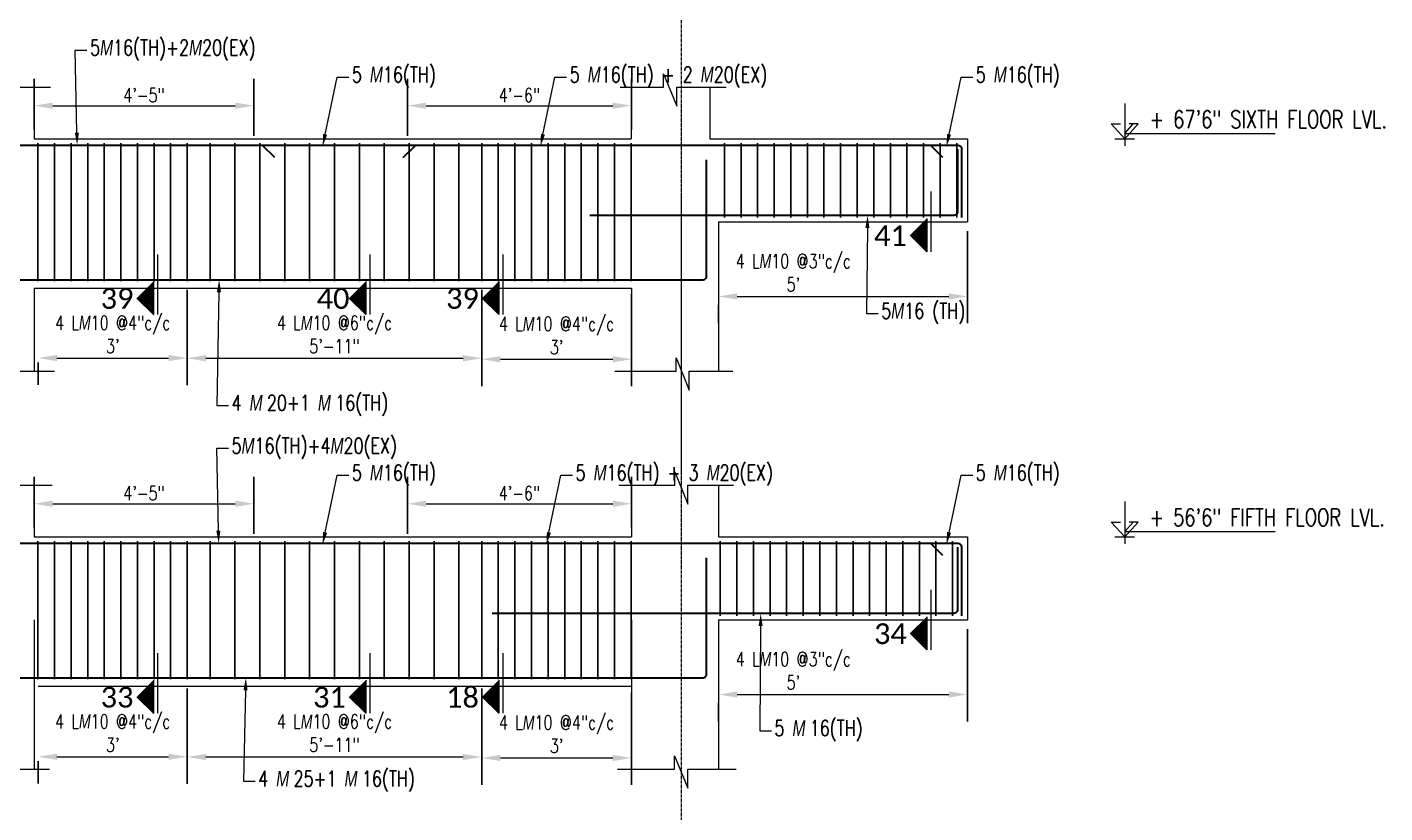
# Model space of a CAD drawing. Header units: inches. Extents: x 0 to 162649, y -36601 to -26324.
# Drawn here: x 157627.3 to 157954.6, y -35484 to -35294.6 of the extents above; entities that cross this region are included whole.
import ezdxf
from ezdxf import colors
from ezdxf.entities.mleader import LeaderData, LeaderLine
from ezdxf.math import Vec2, Vec3

# ---------------------------------------------------------------- set-up
doc = ezdxf.new("R2010")
doc.units = ezdxf.units.IN
doc.header["$MEASUREMENT"] = 0
doc.linetypes.add('CENTER2', pattern=[1.125, 0.75, -0.125, 0.125, -0.125])
for name, color, linetype, lineweight in [('Cen', 9, 'CENTER2', 5), ('Dim', 1, 'Continuous', 13), ('dimention', 1, 'Continuous', 13), ('hatch', 252, 'Continuous', 0), ('OL_AR_Text', 140, 'Continuous', 5), ('Rein', 3, 'Continuous', 30), ('Stirrups', 191, 'Continuous', 25), ('Tag', 6, 'Continuous', 13), ('TEXT', 7, 'Continuous', 9)]:
    doc.layers.add(name, color=color, linetype=linetype, lineweight=lineweight)
doc.styles.add('1-8 Annotative Text', font='calibri.ttf', dxfattribs={"height": 0.125})
doc.styles.add('DIM', font='simplex.shx', dxfattribs={"width": 0.75})
doc.styles.add('T', font='romans.shx', dxfattribs={"width": 0.75, "height": 3})
doc.dimstyles.get("Standard").update_dxf_attribs({"dimscale": 36, "dimtxt": 0.09375, "dimasz": 0.125, "dimexe": 0.18, "dimexo": 0.0625, "dimgap": 0.015625, "dimtad": 1, "dimdec": 0, "dimzin": 0, "dimdsep": 46, "dimlunit": 4, "dimtxsty": 'DIM', "dimcen": 0.09, "dimadec": 0, "dimazin": 0, "dimtfac": 0.75, "dimtdec": 0, "dimtmove": 0, "dimatfit": 3, "dimfxl": 1, "dimtolj": 1, "dimtzin": 0, "dimlwd": 9, "dimarcsym": 0})

# ---------------------------------------------------------------- blocks, each defined once
blk = doc.blocks.new('*D80')
at = {"layer": 'Defpoints', "color": 0, "transparency": 16777216}
for p in [(157682.01, -35409.5), (157629.01, -35417.5), (157682.01, -35419)]:
    blk.add_point(p, dxfattribs=at)
at = {"layer": 'dimention', "color": 0, "lineweight": -2, "transparency": 16777216}
for p, q in [((157629.01, -35415.25), (157629.01, -35403.02)), ((157682.01, -35416.75), (157682.01, -35403.02))]:
    blk.add_line(p, q, dxfattribs=at)
at = {"layer": 'dimention', "color": 0, "lineweight": 9, "transparency": 16777216}
blk.add_line((157633.51, -35409.5), (157677.51, -35409.5), dxfattribs=at)
at = {"layer": 'dimention', "color": 0, "transparency": 16777216}
for points in [[(157633.51, -35408.75), (157633.51, -35410.25), (157629.01, -35409.5)], [(157677.51, -35408.75), (157677.51, -35410.25), (157682.01, -35409.5)]]:
    blk.add_solid(points, dxfattribs=at)
at = {"layer": 'dimention', "color": 0, "transparency": 16777216, "insert": (157655.51, -35406.93), "char_height": 3.375, "attachment_point": 5, "style": 'DIM'}
blk.add_mtext('\\A1;4\'-5"', dxfattribs=at)
blk = doc.blocks.new('*D81')
at = {"layer": 'Defpoints', "color": 0, "transparency": 16777216}
for p in [(157773, -35409.5), (157773, -35417.5), (157719, -35419)]:
    blk.add_point(p, dxfattribs=at)
at = {"layer": 'dimention', "color": 0, "lineweight": -2, "transparency": 16777216}
for p, q in [((157719, -35416.75), (157719, -35403.02)), ((157773, -35415.25), (157773, -35403.02))]:
    blk.add_line(p, q, dxfattribs=at)
at = {"layer": 'dimention', "color": 0, "lineweight": 9, "transparency": 16777216}
blk.add_line((157723.5, -35409.5), (157768.5, -35409.5), dxfattribs=at)
at = {"layer": 'dimention', "color": 0, "transparency": 16777216}
for points in [[(157723.5, -35408.75), (157723.5, -35410.25), (157719, -35409.5)], [(157768.5, -35408.75), (157768.5, -35410.25), (157773, -35409.5)]]:
    blk.add_solid(points, dxfattribs=at)
at = {"layer": 'dimention', "color": 0, "transparency": 16777216, "insert": (157746, -35406.93), "char_height": 3.375, "attachment_point": 5, "style": 'DIM'}
blk.add_mtext('\\A1;4\'-6"', dxfattribs=at)
blk = doc.blocks.new('*D88')
at = {"layer": 'Defpoints', "color": 0, "transparency": 16777216}
for p in [(157665.93, -35451.81), (157630.01, -35469.31), (157665.93, -35470.52)]:
    blk.add_point(p, dxfattribs=at)
at = {"layer": 'dimention', "color": 0, "lineweight": -2, "transparency": 16777216}
for p, q in [((157665.93, -35454.06), (157665.93, -35477)), ((157630.01, -35471.56), (157630.01, -35477))]:
    blk.add_line(p, q, dxfattribs=at)
at = {"layer": 'dimention', "color": 0, "lineweight": 9, "transparency": 16777216}
blk.add_line((157634.51, -35470.52), (157661.43, -35470.52), dxfattribs=at)
at = {"layer": 'dimention', "color": 0, "transparency": 16777216}
for points in [[(157634.51, -35469.77), (157634.51, -35471.27), (157630.01, -35470.52)], [(157661.43, -35469.77), (157661.43, -35471.27), (157665.93, -35470.52)]]:
    blk.add_solid(points, dxfattribs=at)
at = {"layer": 'dimention', "color": 0, "transparency": 16777216, "insert": (157647.97, -35464.81), "char_height": 3.375, "attachment_point": 5, "style": 'DIM'}
blk.add_mtext('\\A1;4 L{\\A0;\\Fgothici|c0;\\W0.75;M}10 @4"c/c\\P3\'', dxfattribs=at)
blk = doc.blocks.new('*D89')
at = {"layer": 'Defpoints', "color": 0, "transparency": 16777216}
for p in [(157773, -35452.81), (157736.92, -35470.57), (157773, -35470.81)]:
    blk.add_point(p, dxfattribs=at)
at = {"layer": 'dimention', "color": 0, "lineweight": -2, "transparency": 16777216}
for p, q in [((157773, -35455.06), (157773, -35477.29)), ((157736.92, -35472.82), (157736.92, -35477.29))]:
    blk.add_line(p, q, dxfattribs=at)
at = {"layer": 'dimention', "color": 0, "lineweight": 9, "transparency": 16777216}
blk.add_line((157741.42, -35470.81), (157768.5, -35470.81), dxfattribs=at)
at = {"layer": 'dimention', "color": 0, "transparency": 16777216}
for points in [[(157741.42, -35470.06), (157741.42, -35471.56), (157736.92, -35470.81)], [(157768.5, -35470.06), (157768.5, -35471.56), (157773, -35470.81)]]:
    blk.add_solid(points, dxfattribs=at)
at = {"layer": 'dimention', "color": 0, "transparency": 16777216, "insert": (157754.96, -35465.1), "char_height": 3.375, "attachment_point": 5, "style": 'DIM'}
blk.add_mtext('\\A1;4 L{\\A0;\\Fgothici|c0;\\W0.75;M}10 @4"c/c\\P3\'', dxfattribs=at)
blk = doc.blocks.new('*D90')
at = {"layer": 'Defpoints', "color": 0, "transparency": 16777216}
for p in [(157665.93, -35451.81), (157736.92, -35451.81), (157736.92, -35470.57)]:
    blk.add_point(p, dxfattribs=at)
at = {"layer": 'dimention', "color": 0, "lineweight": -2, "transparency": 16777216}
for p, q in [((157665.93, -35454.06), (157665.93, -35477.05)), ((157736.92, -35454.06), (157736.92, -35477.05))]:
    blk.add_line(p, q, dxfattribs=at)
at = {"layer": 'dimention', "color": 0, "lineweight": 9, "transparency": 16777216}
blk.add_line((157670.43, -35470.57), (157732.42, -35470.57), dxfattribs=at)
at = {"layer": 'dimention', "color": 0, "transparency": 16777216}
for points in [[(157670.43, -35469.82), (157670.43, -35471.32), (157665.93, -35470.57)], [(157732.42, -35469.82), (157732.42, -35471.32), (157736.92, -35470.57)]]:
    blk.add_solid(points, dxfattribs=at)
at = {"layer": 'dimention', "color": 0, "transparency": 16777216, "insert": (157701.43, -35464.86), "char_height": 3.375, "attachment_point": 5, "style": 'DIM'}
blk.add_mtext('\\A1;4 L{\\A0;\\Fgothici|c0;\\W0.75;M}10 @6"c/c\\P5\'-11"', dxfattribs=at)
blk = doc.blocks.new('*D95')
at = {"layer": 'Defpoints', "color": 0, "transparency": 16777216}
for p in [(157682.01, -35313.5), (157629.01, -35321.5), (157682.01, -35323)]:
    blk.add_point(p, dxfattribs=at)
at = {"layer": 'dimention', "color": 0, "lineweight": -2, "transparency": 16777216}
for p, q in [((157629.01, -35319.25), (157629.01, -35307.02)), ((157682.01, -35320.75), (157682.01, -35307.02))]:
    blk.add_line(p, q, dxfattribs=at)
at = {"layer": 'dimention', "color": 0, "lineweight": 9, "transparency": 16777216}
blk.add_line((157633.51, -35313.5), (157677.51, -35313.5), dxfattribs=at)
at = {"layer": 'dimention', "color": 0, "transparency": 16777216}
for points in [[(157633.51, -35312.75), (157633.51, -35314.25), (157629.01, -35313.5)], [(157677.51, -35312.75), (157677.51, -35314.25), (157682.01, -35313.5)]]:
    blk.add_solid(points, dxfattribs=at)
at = {"layer": 'dimention', "color": 0, "transparency": 16777216, "insert": (157655.51, -35310.93), "char_height": 3.375, "attachment_point": 5, "style": 'DIM'}
blk.add_mtext('\\A1;4\'-5"', dxfattribs=at)
blk = doc.blocks.new('*D96')
at = {"layer": 'Defpoints', "color": 0, "transparency": 16777216}
for p in [(157773, -35313.5), (157719, -35323), (157773, -35321.5)]:
    blk.add_point(p, dxfattribs=at)
at = {"layer": 'dimention', "color": 0, "lineweight": -2, "transparency": 16777216}
for p, q in [((157719, -35320.75), (157719, -35307.02)), ((157773, -35319.25), (157773, -35307.02))]:
    blk.add_line(p, q, dxfattribs=at)
at = {"layer": 'dimention', "color": 0, "lineweight": 9, "transparency": 16777216}
blk.add_line((157723.5, -35313.5), (157768.5, -35313.5), dxfattribs=at)
at = {"layer": 'dimention', "color": 0, "transparency": 16777216}
for points in [[(157723.5, -35312.75), (157723.5, -35314.25), (157719, -35313.5)], [(157768.5, -35312.75), (157768.5, -35314.25), (157773, -35313.5)]]:
    blk.add_solid(points, dxfattribs=at)
at = {"layer": 'dimention', "color": 0, "transparency": 16777216, "insert": (157746, -35310.93), "char_height": 3.375, "attachment_point": 5, "style": 'DIM'}
blk.add_mtext('\\A1;4\'-6"', dxfattribs=at)
blk = doc.blocks.new('*D103')
at = {"layer": 'Defpoints', "color": 0, "transparency": 16777216}
for p in [(157665.93, -35355.65), (157630.01, -35373.15), (157665.93, -35374.36)]:
    blk.add_point(p, dxfattribs=at)
at = {"layer": 'dimention', "color": 0, "lineweight": -2, "transparency": 16777216}
for p, q in [((157665.93, -35357.9), (157665.93, -35380.84)), ((157630.01, -35375.4), (157630.01, -35380.84))]:
    blk.add_line(p, q, dxfattribs=at)
at = {"layer": 'dimention', "color": 0, "lineweight": 9, "transparency": 16777216}
blk.add_line((157634.51, -35374.36), (157661.43, -35374.36), dxfattribs=at)
at = {"layer": 'dimention', "color": 0, "transparency": 16777216}
for points in [[(157634.51, -35373.61), (157634.51, -35375.11), (157630.01, -35374.36)], [(157661.43, -35373.61), (157661.43, -35375.11), (157665.93, -35374.36)]]:
    blk.add_solid(points, dxfattribs=at)
at = {"layer": 'dimention', "color": 0, "transparency": 16777216, "insert": (157647.97, -35368.65), "char_height": 3.375, "attachment_point": 5, "style": 'DIM'}
blk.add_mtext('\\A1;4 L{\\A0;\\Fgothici|c0;\\W0.75;M}10 @4"c/c\\P3\'', dxfattribs=at)
blk = doc.blocks.new('*D104')
at = {"layer": 'Defpoints', "color": 0, "transparency": 16777216}
for p in [(157773, -35356.65), (157736.92, -35374.41), (157773, -35374.65)]:
    blk.add_point(p, dxfattribs=at)
at = {"layer": 'dimention', "color": 0, "lineweight": -2, "transparency": 16777216}
for p, q in [((157773, -35358.9), (157773, -35381.13)), ((157736.92, -35376.66), (157736.92, -35381.13))]:
    blk.add_line(p, q, dxfattribs=at)
at = {"layer": 'dimention', "color": 0, "lineweight": 9, "transparency": 16777216}
blk.add_line((157741.42, -35374.65), (157768.5, -35374.65), dxfattribs=at)
at = {"layer": 'dimention', "color": 0, "transparency": 16777216}
for points in [[(157741.42, -35373.9), (157741.42, -35375.4), (157736.92, -35374.65)], [(157768.5, -35373.9), (157768.5, -35375.4), (157773, -35374.65)]]:
    blk.add_solid(points, dxfattribs=at)
at = {"layer": 'dimention', "color": 0, "transparency": 16777216, "insert": (157754.96, -35368.95), "char_height": 3.375, "attachment_point": 5, "style": 'DIM'}
blk.add_mtext('\\A1;4 L{\\A0;\\Fgothici|c0;\\W0.75;M}10 @4"c/c\\P3\'', dxfattribs=at)
blk = doc.blocks.new('*D105')
at = {"layer": 'Defpoints', "color": 0, "transparency": 16777216}
for p in [(157665.93, -35355.65), (157736.92, -35355.65), (157736.92, -35374.41)]:
    blk.add_point(p, dxfattribs=at)
at = {"layer": 'dimention', "color": 0, "lineweight": -2, "transparency": 16777216}
for p, q in [((157665.93, -35357.9), (157665.93, -35380.89)), ((157736.92, -35357.9), (157736.92, -35380.89))]:
    blk.add_line(p, q, dxfattribs=at)
at = {"layer": 'dimention', "color": 0, "lineweight": 9, "transparency": 16777216}
blk.add_line((157670.43, -35374.41), (157732.42, -35374.41), dxfattribs=at)
at = {"layer": 'dimention', "color": 0, "transparency": 16777216}
for points in [[(157670.43, -35373.66), (157670.43, -35375.16), (157665.93, -35374.41)], [(157732.42, -35373.66), (157732.42, -35375.16), (157736.92, -35374.41)]]:
    blk.add_solid(points, dxfattribs=at)
at = {"layer": 'dimention', "color": 0, "transparency": 16777216, "insert": (157701.43, -35368.7), "char_height": 3.375, "attachment_point": 5, "style": 'DIM'}
blk.add_mtext('\\A1;4 L{\\A0;\\Fgothici|c0;\\W0.75;M}10 @6"c/c\\P5\'-11"', dxfattribs=at)
blk = doc.blocks.new('*D228')
at = {"layer": 'Defpoints', "color": 0, "transparency": 16777216}
for p in [(157854, -35341.5), (157794, -35359.26), (157854, -35359.5)]:
    blk.add_point(p, dxfattribs=at)
at = {"layer": 'dimention', "color": 0, "lineweight": -2, "transparency": 16777216}
for p, q in [((157854, -35343.75), (157854, -35365.98)), ((157794, -35361.51), (157794, -35365.98))]:
    blk.add_line(p, q, dxfattribs=at)
at = {"layer": 'dimention', "color": 0, "lineweight": 9, "transparency": 16777216}
blk.add_line((157798.5, -35359.5), (157849.5, -35359.5), dxfattribs=at)
at = {"layer": 'dimention', "color": 0, "transparency": 16777216}
for points in [[(157798.5, -35358.75), (157798.5, -35360.25), (157794, -35359.5)], [(157849.5, -35358.75), (157849.5, -35360.25), (157854, -35359.5)]]:
    blk.add_solid(points, dxfattribs=at)
at = {"layer": 'dimention', "color": 0, "transparency": 16777216, "insert": (157812.03, -35353.79), "char_height": 3.375, "attachment_point": 5, "style": 'DIM'}
blk.add_mtext('\\A1;4 L{\\A0;\\Fgothici|c0;M}10 @3"c/c\\P5\'', dxfattribs=at)
blk = doc.blocks.new('*D229')
at = {"layer": 'Defpoints', "color": 0, "transparency": 16777216}
for p in [(157854, -35437.5), (157794, -35455.26), (157854, -35455.5)]:
    blk.add_point(p, dxfattribs=at)
at = {"layer": 'dimention', "color": 0, "lineweight": -2, "transparency": 16777216}
for p, q in [((157854, -35439.75), (157854, -35461.98)), ((157794, -35457.51), (157794, -35461.98))]:
    blk.add_line(p, q, dxfattribs=at)
at = {"layer": 'dimention', "color": 0, "lineweight": 9, "transparency": 16777216}
blk.add_line((157798.5, -35455.5), (157849.5, -35455.5), dxfattribs=at)
at = {"layer": 'dimention', "color": 0, "transparency": 16777216}
for points in [[(157798.5, -35454.75), (157798.5, -35456.25), (157794, -35455.5)], [(157849.5, -35454.75), (157849.5, -35456.25), (157854, -35455.5)]]:
    blk.add_solid(points, dxfattribs=at)
at = {"layer": 'dimention', "color": 0, "transparency": 16777216, "insert": (157812.03, -35449.79), "char_height": 3.375, "attachment_point": 5, "style": 'DIM'}
blk.add_mtext('\\A1;4 L{\\A0;\\Fgothici|c0;M}10 @3"c/c\\P5\'', dxfattribs=at)
blk = doc.blocks.new('LEVEL')
for p, q in [((0, 4.06), (0, -0.79)), ((0, 0), (-1.55, 1.71)), ((-1.55, 1.71), (-0.5, 1.71)), ((0, 0), (1.55, 1.71)), ((0, 0.63), (0.98, 1.71)), ((1.55, 1.71), (0.5, 1.71)), ((-1.13, 0), (1.13, 0)), ((0, 0.63), (17.25, 0.63))]:
    blk.add_line(p, q)
at = {"color": 2, "style": 'T'}
blk.add_attdef('LEV', (2.86, 1.24), '', height=2, dxfattribs=at)

msp = doc.modelspace()

# ---------------------------------------------------------------- hatches: boundary and pattern name
at = {"layer": 'Dim'}
h = msp.add_hatch(dxfattribs=at)
h.set_pattern_fill('ANSI31', color=256)
h.set_pattern_definition([(45, (884.50241, 557.83472), (-0.08838834765, 0.08838834765), [])])
h.paths.add_polyline_path([(157844.19, -35344.73), (157844.19, -35340.73), (157840.19, -35344.73), (157844.19, -35348.73)])
h = msp.add_hatch(dxfattribs=at)
h.set_pattern_fill('ANSI31', color=256)
h.set_pattern_definition([(45, (698.08369, 542.68408), (-0.08838834765, 0.08838834765), [])])
h.paths.add_polyline_path([(157657.78, -35359.88), (157657.78, -35355.88), (157653.78, -35359.88), (157657.78, -35363.88)])
h = msp.add_hatch(dxfattribs=at)
h.set_pattern_fill('ANSI31', color=256)
h.set_pattern_definition([(45, (749.28168, 542.68408), (-0.08838834765, 0.08838834765), [])])
h.paths.add_polyline_path([(157708.97, -35359.88), (157708.97, -35355.88), (157704.97, -35359.88), (157708.97, -35363.88)])
h = msp.add_hatch(dxfattribs=at)
h.set_pattern_fill('ANSI31', color=256)
h.set_pattern_definition([(45, (781.33842, 542.68408), (-0.08838834765, 0.08838834765), [])])
h.paths.add_polyline_path([(157741.03, -35359.88), (157741.03, -35355.88), (157737.03, -35359.88), (157741.03, -35363.88)])
h = msp.add_hatch(dxfattribs=at)
h.set_pattern_fill('ANSI31', color=256)
h.set_pattern_definition([(45, (884.50241, 461.83472), (-0.08838834765, 0.08838834765), [])])
h.paths.add_polyline_path([(157844.19, -35440.73), (157844.19, -35436.73), (157840.19, -35440.73), (157844.19, -35444.73)])
h = msp.add_hatch(dxfattribs=at)
h.set_pattern_fill('ANSI31', color=256)
h.set_pattern_definition([(45, (698.08369, 446.52671), (-0.08838834765, 0.08838834765), [])])
h.paths.add_polyline_path([(157657.78, -35456.04), (157657.78, -35452.04), (157653.78, -35456.04), (157657.78, -35460.04)])
h = msp.add_hatch(dxfattribs=at)
h.set_pattern_fill('ANSI31', color=256)
h.set_pattern_definition([(45, (749.28168, 446.52671), (-0.08838834765, 0.08838834765), [])])
h.paths.add_polyline_path([(157708.97, -35456.04), (157708.97, -35452.04), (157704.97, -35456.04), (157708.97, -35460.04)])
h = msp.add_hatch(dxfattribs=at)
h.set_pattern_fill('ANSI31', color=256)
h.set_pattern_definition([(45, (781.33842, 446.52671), (-0.08838834765, 0.08838834765), [])])
h.paths.add_polyline_path([(157741.03, -35456.04), (157741.03, -35452.04), (157737.03, -35456.04), (157741.03, -35460.04)])

# ---------------------------------------------------------------- linework, layer by layer
at = {"layer": 'Cen'}
msp.add_line((157785, -35112.85), (157785, -35925), dxfattribs=at)
at = {"layer": 'Dim'}
for p, q in [((157845.19, -35334.23), (157845.19, -35348.73)), ((157844.19, -35340.73), (157844.19, -35348.73)), ((157840.19, -35344.73), (157844.19, -35348.73)), ((157844.19, -35348.73), (157844.19, -35344.73)), ((157658.78, -35349.38), (157658.78, -35363.88)), ((157709.97, -35349.38), (157709.97, -35363.88)), ((157742.03, -35349.38), (157742.03, -35363.88)), ((157657.78, -35355.88), (157657.78, -35363.88)), ((157708.97, -35355.88), (157708.97, -35363.88)), ((157741.03, -35355.88), (157741.03, -35363.88)), ((157653.78, -35359.88), (157657.78, -35363.88)), ((157657.78, -35363.88), (157657.78, -35359.88)), ((157704.97, -35359.88), (157708.97, -35363.88)), ((157708.97, -35363.88), (157708.97, -35359.88)), ((157737.03, -35359.88), (157741.03, -35363.88)), ((157741.03, -35363.88), (157741.03, -35359.88)), ((157845.19, -35430.23), (157845.19, -35444.73)), ((157844.19, -35436.73), (157844.19, -35444.73)), ((157840.19, -35440.73), (157844.19, -35444.73)), ((157844.19, -35444.73), (157844.19, -35440.73)), ((157658.78, -35445.54), (157658.78, -35460.04)), ((157709.97, -35445.54), (157709.97, -35460.04)), ((157742.03, -35445.54), (157742.03, -35460.04)), ((157657.78, -35452.04), (157657.78, -35460.04)), ((157708.97, -35452.04), (157708.97, -35460.04)), ((157741.03, -35452.04), (157741.03, -35460.04)), ((157653.78, -35456.04), (157657.78, -35460.04)), ((157657.78, -35460.04), (157657.78, -35456.04)), ((157704.97, -35456.04), (157708.97, -35460.04)), ((157708.97, -35460.04), (157708.97, -35456.04)), ((157737.03, -35456.04), (157741.03, -35460.04)), ((157741.03, -35460.04), (157741.03, -35456.04))]:
    msp.add_line(p, q, dxfattribs=at)
at = {"layer": 'hatch'}
for p, q in [((157780.73, -35309), (157780.73, -35305.83)), ((157780.73, -35305.83), (157783.92, -35313.63)), ((157621.01, -35309), (157632.96, -35309)), ((157629.01, -35309), (157629.01, -35321.5)), ((157770.28, -35309), (157780.73, -35309)), ((157772.92, -35309), (157772.92, -35321.5)), ((157783.92, -35309), (157795.87, -35309)), ((157783.92, -35313.63), (157783.92, -35309)), ((157791.92, -35309), (157791.92, -35321.5)), ((157629.01, -35321.5), (157772.92, -35321.5)), ((157791.92, -35321.5), (157854, -35321.5)), ((157854, -35321.5), (157854, -35341.5)), ((157794, -35341.5), (157794, -35377.5)), ((157794, -35341.5), (157854, -35341.5)), ((157629.01, -35357.5), (157629.01, -35377.5)), ((157629.01, -35357.5), (157773, -35357.5)), ((157773, -35357.5), (157773, -35377.5)), ((157783.75, -35377.5), (157783.75, -35374.33)), ((157783.75, -35374.33), (157786.94, -35382.13)), ((157621.58, -35377.5), (157633.94, -35377.5)), ((157768.99, -35377.5), (157783.75, -35377.5)), ((157786.94, -35382.13), (157786.94, -35377.5)), ((157786.94, -35377.5), (157797.43, -35377.5)), ((157783.45, -35405), (157783.45, -35401.83)), ((157783.45, -35401.83), (157786.63, -35409.63)), ((157621.22, -35405), (157633.4, -35405)), ((157629.01, -35405), (157629.01, -35417.5)), ((157770, -35405), (157783.45, -35405)), ((157773, -35405), (157773, -35417.5)), ((157786.63, -35409.63), (157786.63, -35405)), ((157786.63, -35405), (157797.6, -35405)), ((157794, -35405), (157794, -35417.5)), ((157629.01, -35417.5), (157773, -35417.5)), ((157794, -35417.5), (157854, -35417.5)), ((157854, -35417.5), (157854, -35437.5)), ((157629.01, -35437.5), (157629.01, -35473.5)), ((157773, -35437.5), (157773, -35473.5)), ((157794, -35437.5), (157794, -35473.5)), ((157794, -35437.5), (157854, -35437.5)), ((157630.01, -35453.5), (157773, -35453.5)), ((157783.39, -35473.5), (157783.39, -35470.33)), ((157783.39, -35470.33), (157786.57, -35478.13)), ((157620.77, -35473.5), (157632.74, -35473.5)), ((157769.66, -35473.5), (157783.39, -35473.5)), ((157786.57, -35478.13), (157786.57, -35473.5)), ((157786.57, -35473.5), (157798.26, -35473.5))]:
    msp.add_line(p, q, dxfattribs=at)
at = {"layer": 'Rein'}
for p, q in [((157687.01, -35326), (157684.01, -35323)), ((157718, -35326), (157721, -35323)), ((157848.1, -35326), (157845.1, -35323)), ((157848.1, -35422), (157845.1, -35419))]:
    msp.add_line(p, q, dxfattribs=at)
for points in [[(157452.95, -35353), (157452.95, -35324, -0.414214), (157453.95, -35323), (157851.61, -35323, -0.414214), (157852.61, -35324), (157852.61, -35340.5)], [(157450.62, -35330.5), (157450.62, -35354.5, 0.414214), (157451.62, -35355.5), (157580.06, -35355.5), (157790.14, -35355.5, 0.414214), (157791.14, -35354.5), (157791.14, -35326.57)], [(157851.61, -35324), (157851.61, -35339, -0.414214), (157850.61, -35340), (157763, -35340)], [(157452.95, -35444), (157452.95, -35420, -0.414214), (157453.95, -35419), (157851.61, -35419, -0.414214), (157852.61, -35420), (157852.61, -35436.5)], [(157851.61, -35420), (157851.61, -35435, -0.414214), (157850.61, -35436), (157739.47, -35436)], [(157450.62, -35426.5), (157450.62, -35450.5, 0.414214), (157451.62, -35451.5), (157580.06, -35451.5), (157790.14, -35451.5, 0.414214), (157791.14, -35450.5), (157791.14, -35422.57)]]:
    msp.add_lwpolyline(points, format="xyb", dxfattribs=at)
at = {"layer": 'Stirrups'}
for p, q in [((157629.93, -35355.82), (157629.93, -35322.5)), ((157633.93, -35355.82), (157633.93, -35322.5)), ((157637.93, -35355.82), (157637.93, -35322.5)), ((157641.93, -35355.82), (157641.93, -35322.5)), ((157645.93, -35355.82), (157645.93, -35322.5)), ((157649.93, -35355.82), (157649.93, -35322.5)), ((157653.93, -35355.82), (157653.93, -35322.5)), ((157657.93, -35355.82), (157657.93, -35322.5)), ((157661.93, -35355.82), (157661.93, -35322.5)), ((157665.93, -35355.82), (157665.93, -35322.5)), ((157671.43, -35355.82), (157671.43, -35322.5)), ((157677.43, -35355.82), (157677.43, -35322.5)), ((157683.43, -35355.82), (157683.43, -35322.5)), ((157689.43, -35355.82), (157689.43, -35322.5)), ((157695.43, -35355.82), (157695.43, -35322.5)), ((157701.43, -35355.82), (157701.43, -35322.5)), ((157707.43, -35355.82), (157707.43, -35322.5)), ((157713.43, -35355.82), (157713.43, -35322.5)), ((157719.43, -35355.82), (157719.43, -35322.5)), ((157725.43, -35355.82), (157725.43, -35322.5)), ((157731.43, -35355.82), (157731.43, -35322.5)), ((157736.92, -35355.82), (157736.92, -35322.5)), ((157740.92, -35355.82), (157740.92, -35322.5)), ((157744.92, -35355.82), (157744.92, -35322.5)), ((157748.92, -35355.82), (157748.92, -35322.5)), ((157752.92, -35355.82), (157752.92, -35322.5)), ((157756.92, -35355.82), (157756.92, -35322.5)), ((157760.92, -35355.82), (157760.92, -35322.5)), ((157764.92, -35355.82), (157764.92, -35322.5)), ((157768.92, -35355.82), (157768.92, -35322.5)), ((157772.92, -35355.82), (157772.92, -35322.5)), ((157795.42, -35340.5), (157795.42, -35322.5)), ((157799.42, -35340.5), (157799.42, -35322.5)), ((157803.42, -35340.5), (157803.42, -35322.5)), ((157807.42, -35340.5), (157807.42, -35322.5)), ((157811.42, -35340.5), (157811.42, -35322.5)), ((157815.42, -35340.5), (157815.42, -35322.5)), ((157819.42, -35340.5), (157819.42, -35322.5)), ((157823.42, -35340.5), (157823.42, -35322.5)), ((157827.42, -35340.5), (157827.42, -35322.5)), ((157831.42, -35340.5), (157831.42, -35322.5)), ((157835.42, -35340.5), (157835.42, -35322.5)), ((157839.42, -35340.5), (157839.42, -35322.5)), ((157839.42, -35340.5), (157839.42, -35322.5)), ((157843.42, -35340.5), (157843.42, -35322.5)), ((157847.42, -35340.5), (157847.42, -35322.5)), ((157851.42, -35340.5), (157851.42, -35322.5)), ((157629.93, -35451.82), (157629.93, -35418.5)), ((157633.93, -35451.82), (157633.93, -35418.5)), ((157637.93, -35451.82), (157637.93, -35418.5)), ((157641.93, -35451.82), (157641.93, -35418.5)), ((157645.93, -35451.82), (157645.93, -35418.5)), ((157649.93, -35451.82), (157649.93, -35418.5)), ((157653.93, -35451.82), (157653.93, -35418.5)), ((157657.93, -35451.82), (157657.93, -35418.5)), ((157661.93, -35451.82), (157661.93, -35418.5)), ((157665.93, -35451.82), (157665.93, -35418.5)), ((157671.43, -35451.82), (157671.43, -35418.5)), ((157677.43, -35451.82), (157677.43, -35418.5)), ((157683.43, -35451.82), (157683.43, -35418.5)), ((157689.43, -35451.82), (157689.43, -35418.5)), ((157695.43, -35451.82), (157695.43, -35418.5)), ((157701.43, -35451.82), (157701.43, -35418.5)), ((157707.43, -35451.82), (157707.43, -35418.5)), ((157713.43, -35451.82), (157713.43, -35418.5)), ((157719.43, -35451.82), (157719.43, -35418.5)), ((157725.43, -35451.82), (157725.43, -35418.5)), ((157731.43, -35451.82), (157731.43, -35418.5)), ((157736.92, -35451.82), (157736.92, -35418.5)), ((157740.92, -35451.82), (157740.92, -35418.5)), ((157744.92, -35451.82), (157744.92, -35418.5)), ((157748.92, -35451.82), (157748.92, -35418.5)), ((157752.92, -35451.82), (157752.92, -35418.5)), ((157756.92, -35451.82), (157756.92, -35418.5)), ((157760.92, -35451.82), (157760.92, -35418.5)), ((157764.92, -35451.82), (157764.92, -35418.5)), ((157768.92, -35451.82), (157768.92, -35418.5)), ((157772.92, -35451.82), (157772.92, -35418.5)), ((157794.42, -35436.5), (157794.42, -35418.5)), ((157798.42, -35436.5), (157798.42, -35418.5)), ((157802.42, -35436.5), (157802.42, -35418.5)), ((157806.42, -35436.5), (157806.42, -35418.5)), ((157810.42, -35436.5), (157810.42, -35418.5)), ((157814.42, -35436.5), (157814.42, -35418.5)), ((157818.42, -35436.5), (157818.42, -35418.5)), ((157822.42, -35436.5), (157822.42, -35418.5)), ((157826.42, -35436.5), (157826.42, -35418.5)), ((157830.42, -35436.5), (157830.42, -35418.5)), ((157834.42, -35436.5), (157834.42, -35418.5)), ((157838.42, -35436.5), (157838.42, -35418.5)), ((157838.42, -35436.5), (157838.42, -35418.5)), ((157842.42, -35436.5), (157842.42, -35418.5)), ((157846.42, -35436.5), (157846.42, -35418.5)), ((157850.42, -35436.5), (157850.42, -35418.5))]:
    msp.add_line(p, q, dxfattribs=at)

# ---------------------------------------------------------------- block references
at = {"layer": 'Tag'}
ref = msp.add_blockref('LEVEL', (157891.92, -35321.5), dxfattribs=dict(at, xscale=2.1, yscale=2.1, zscale=2.1))
ref.add_attrib('LEV', '+ 67\'6" SIXTH FLOOR LVL.', (157897.92, -35318.89), dxfattribs={"layer": '0', "color": 2, "height": 4.2, "style": 'T', "width": 0.75})
ref = msp.add_blockref('LEVEL', (157891.92, -35417.5), dxfattribs=dict(at, xscale=2.1, yscale=2.1, zscale=2.1))
ref.add_attrib('LEV', '+ 56\'6" FIFTH FLOOR LVL.', (157897.92, -35414.89), dxfattribs={"layer": '0', "color": 2, "height": 4.2, "style": 'T', "width": 0.75})

# ---------------------------------------------------------------- texts
at = {"layer": 'OL_AR_Text', "char_height": 5, "width": 3.8192065e-317, "attachment_point": 1, "style": '1-8 Annotative Text'}
for s, insert in [('41', (157831.49, -35342.34)), ('39', (157645.07, -35357.49)), ('40', (157697.14, -35357.49)), ('39', (157728.33, -35357.49)), ('34', (157831.49, -35438.34)), ('33', (157645.07, -35453.65)), ('31', (157696.27, -35453.65)), ('18', (157728.33, -35453.65))]:
    msp.add_mtext(s, dxfattribs=dict(at, insert=insert))

# ---------------------------------------------------------------- dimensions: what is measured, and where the dimension line sits
at = {"layer": 'dimention'}
for base, p1, p2, picture, middle in [((157682.01, -35313.5), (157629.01, -35321.5), (157682.01, -35323), '*D95', (157655.51, -35310.93)), ((157773, -35313.5), (157719, -35323), (157773, -35321.5), '*D96', (157746, -35310.93)), ((157682.01, -35409.5), (157629.01, -35417.5), (157682.01, -35419), '*D80', (157655.51, -35406.93)), ((157773, -35409.5), (157719, -35419), (157773, -35417.5), '*D81', (157746, -35406.93))]:
    dim = msp.add_linear_dim(base=base, p1=p1, p2=p2, dimstyle='Standard', dxfattribs=at)
    dim.commit()
    dim.dimension.update_dxf_attribs({"geometry": picture, "text_midpoint": middle})
for base, p1, p2, text, picture, middle in [((157854, -35359.5), (157794, -35359.26), (157854, -35341.5), '4 L{\\A0;\\Fgothici|c0;M}10 @3"c/c\\P<>', '*D228', (157812.03, -35359.5)), ((157665.93, -35374.36), (157630.01, -35373.15), (157665.93, -35355.65), '4 L{\\A0;\\Fgothici|c0;\\W0.75;M}10 @4"c/c\\P<>', '*D103', (157647.97, -35374.36)), ((157773, -35374.65), (157736.92, -35374.41), (157773, -35356.65), '4 L{\\A0;\\Fgothici|c0;\\W0.75;M}10 @4"c/c\\P<>', '*D104', (157754.96, -35374.65)), ((157854, -35455.5), (157794, -35455.26), (157854, -35437.5), '4 L{\\A0;\\Fgothici|c0;M}10 @3"c/c\\P<>', '*D229', (157812.03, -35455.5)), ((157665.93, -35470.52), (157630.01, -35469.31), (157665.93, -35451.81), '4 L{\\A0;\\Fgothici|c0;\\W0.75;M}10 @4"c/c\\P<>', '*D88', (157647.97, -35470.52)), ((157773, -35470.81), (157736.92, -35470.57), (157773, -35452.81), '4 L{\\A0;\\Fgothici|c0;\\W0.75;M}10 @4"c/c\\P<>', '*D89', (157754.96, -35470.81))]:
    dim = msp.add_linear_dim(base=base, p1=p1, p2=p2, text=text, dimstyle='Standard', dxfattribs=at)
    dim.commit()
    dim.dimension.update_dxf_attribs({"geometry": picture, "text_midpoint": middle, "dimtype": 160})
for base, p1, p2, picture, middle in [((157736.92, -35374.41), (157665.93, -35355.65), (157736.92, -35355.65), '*D105', (157701.43, -35368.7)), ((157736.92, -35470.57), (157665.93, -35451.81), (157736.92, -35451.81), '*D90', (157701.43, -35464.86))]:
    dim = msp.add_linear_dim(base=base, p1=p1, p2=p2, text='4 L{\\A0;\\Fgothici|c0;\\W0.75;M}10 @6"c/c\\P<>', dimstyle='Standard', dxfattribs=at)
    dim.commit()
    dim.dimension.update_dxf_attribs({"geometry": picture, "text_midpoint": middle})

# ---------------------------------------------------------------- leaders
at = {"layer": 'TEXT'}
ml = msp.add_multileader_mtext('Standard', dxfattribs=at)
ml.set_content('5{\\Fgothici|c0;M}16 (TH)   ', color=256, style='DIM')
ml.set_leader_properties(color=1, linetype='ByLayer', lineweight=9)
ml.build(insert=Vec2(0, 0))
ml.multileader.update_dxf_attribs({"text_right_attachment_type": 2, "dogleg_length": 0.25, "arrow_head_size": 3, "scale": 32})
ctx = ml.context
ctx.base_point, ctx.scale, ctx.char_height, ctx.arrow_head_size, ctx.landing_gap_size, ctx.plane_origin = Vec3(157677.46, -35290.01), 32, 3.75, 3, 0.75, Vec3(157697.78, -35309.31)
ctx.right_attachment = 2
notes = []
notes.append((ctx, [(0, (1, 1, 0), (157674.65, -35290.01), (1, 0), 2.81, [(0, [(157675.22, -35259.5)], 0, [])])]))
ctx.mtext.insert, ctx.mtext.flow_direction = Vec3(157678.21, -35287.51), 5
ml = msp.add_multileader_mtext('Standard', dxfattribs=at)
ml.set_content('5{\\Fgothici|c0;M}16(TH)+2{\\Fgothici|c0;M}20(EX) ', color=256, style='DIM')
ml.set_leader_properties(color=1, linetype='ByLayer', lineweight=9)
ml.build(insert=Vec2(0, 0))
ml.multileader.update_dxf_attribs({"text_right_attachment_type": 2, "dogleg_length": 0.25, "arrow_head_size": 3, "scale": 32})
ctx = ml.context
ctx.base_point, ctx.scale, ctx.char_height, ctx.arrow_head_size, ctx.landing_gap_size, ctx.plane_origin = Vec3(157641.76, -35300.12), 32, 3.75, 3, 0.75, Vec3(157662.09, -35319.43)
ctx.right_attachment = 2
notes.append((ctx, [(0, (1, 1, 0), (157638.95, -35300.12), (1, 0), 2.81, [(0, [(157639.39, -35323)], 0, [])])]))
ctx.mtext.insert, ctx.mtext.flow_direction = Vec3(157642.51, -35297.62), 5
ml = msp.add_multileader_mtext('Standard', dxfattribs=at)
ml.set_content('5 {\\Fgothici|c0;M}16(TH) ', color=256, style='DIM')
ml.set_leader_properties(color=1, linetype='ByLayer', lineweight=9)
ml.build(insert=Vec2(0, 0))
ml.multileader.update_dxf_attribs({"text_right_attachment_type": 2, "dogleg_length": 0.25, "arrow_head_size": 3, "scale": 32})
ctx = ml.context
ctx.base_point, ctx.scale, ctx.char_height, ctx.arrow_head_size, ctx.landing_gap_size, ctx.plane_origin = Vec3(157704.87, -35306.62), 32, 3.75, 3, 0.75, Vec3(157725.2, -35325.93)
ctx.right_attachment = 2
notes.append((ctx, [(0, (1, 1, 0), (157702.06, -35306.62), (1, 0), 2.81, [(0, [(157698.56, -35323.35)], 0, [])])]))
ctx.mtext.insert, ctx.mtext.flow_direction = Vec3(157705.62, -35304.12), 5
ml = msp.add_multileader_mtext('Standard', dxfattribs=at)
ml.set_content('5 {\\Fgothici|c0;M}16(TH) + 2 {\\Fgothici|c0;M}20(EX)', color=256, style='DIM')
ml.set_leader_properties(color=1, linetype='ByLayer', lineweight=9)
ml.build(insert=Vec2(0, 0))
ml.multileader.update_dxf_attribs({"text_right_attachment_type": 2, "dogleg_length": 0.25, "arrow_head_size": 3, "scale": 32})
ctx = ml.context
ctx.base_point, ctx.scale, ctx.char_height, ctx.arrow_head_size, ctx.landing_gap_size, ctx.plane_origin = Vec3(157757.37, -35306.62), 32, 3.75, 3, 0.75, Vec3(157777.69, -35325.93)
ctx.right_attachment = 2
notes.append((ctx, [(0, (1, 1, 0), (157754.56, -35306.62), (1, 0), 2.81, [(0, [(157751.06, -35323.35)], 0, [])])]))
ctx.mtext.insert, ctx.mtext.flow_direction = Vec3(157758.12, -35304.12), 5
ml = msp.add_multileader_mtext('Standard', dxfattribs=at)
ml.set_content('5 {\\Fgothici|c0;M}16(TH)', color=256, style='DIM')
ml.set_leader_properties(color=1, linetype='ByLayer', lineweight=9)
ml.build(insert=Vec2(0, 0))
ml.multileader.update_dxf_attribs({"text_right_attachment_type": 2, "dogleg_length": 0.25, "arrow_head_size": 3, "scale": 32})
ctx = ml.context
ctx.base_point, ctx.scale, ctx.char_height, ctx.arrow_head_size, ctx.landing_gap_size, ctx.plane_origin = Vec3(157855.27, -35306.62), 32, 3.75, 3, 0.75, Vec3(157875.59, -35325.93)
ctx.right_attachment = 2
notes.append((ctx, [(0, (1, 1, 0), (157852.46, -35306.62), (1, 0), 2.81, [(0, [(157848.96, -35323.35)], 0, [])])]))
ctx.mtext.insert, ctx.mtext.flow_direction = Vec3(157856.02, -35304.12), 5
ml = msp.add_multileader_mtext('Standard', dxfattribs=at)
ml.set_content('5{\\Fgothici|c0;M}16 (TH)   ', color=256, style='DIM')
ml.set_leader_properties(color=1, linetype='ByLayer', lineweight=9)
ml.build(insert=Vec2(0, 0))
ml.multileader.update_dxf_attribs({"text_right_attachment_type": 2, "dogleg_length": 0.25, "arrow_head_size": 3, "scale": 32})
ctx = ml.context
ctx.base_point, ctx.scale, ctx.char_height, ctx.arrow_head_size, ctx.landing_gap_size, ctx.plane_origin = Vec3(157832.47, -35363.62), 32, 3.75, 3, 0.75, Vec3(157852.8, -35382.92)
ctx.right_attachment = 2
notes.append((ctx, [(0, (1, 1, 0), (157829.66, -35363.62), (1, 0), 2.81, [(0, [(157829.93, -35340)], 0, [])])]))
ctx.mtext.insert, ctx.mtext.flow_direction = Vec3(157833.22, -35361.12), 5
ml = msp.add_multileader_mtext('Standard', dxfattribs=at)
ml.set_content('4 {\\Fgothici|c0;M }20+1 {\\Fgothici|c0;M }16(TH)   ', color=256, style='DIM')
ml.set_leader_properties(color=1, linetype='ByLayer', lineweight=9)
ml.build(insert=Vec2(0, 0))
ml.multileader.update_dxf_attribs({"text_right_attachment_type": 2, "dogleg_length": 0.25, "arrow_head_size": 3, "scale": 32})
ctx = ml.context
ctx.base_point, ctx.scale, ctx.char_height, ctx.arrow_head_size, ctx.landing_gap_size, ctx.plane_origin = Vec3(157675.87, -35385.79), 32, 3.75, 3, 0.75, Vec3(157696.19, -35405.09)
ctx.right_attachment = 2
notes.append((ctx, [(0, (1, 1, 0), (157673.06, -35385.79), (1, 0), 2.81, [(0, [(157673.63, -35355.5)], 0, [])])]))
ctx.mtext.insert, ctx.mtext.flow_direction = Vec3(157676.62, -35383.29), 5
ml = msp.add_multileader_mtext('Standard', dxfattribs=at)
ml.set_content('5{\\Fgothici|c0;M}16(TH)+4{\\Fgothici|c0;M}20(EX) ', color=256, style='DIM')
ml.set_leader_properties(color=1, linetype='ByLayer', lineweight=9)
ml.build(insert=Vec2(0, 0))
ml.multileader.update_dxf_attribs({"text_right_attachment_type": 2, "dogleg_length": 0.25, "arrow_head_size": 3, "scale": 32})
ctx = ml.context
ctx.base_point, ctx.scale, ctx.char_height, ctx.arrow_head_size, ctx.landing_gap_size, ctx.plane_origin = Vec3(157675.87, -35396.13), 32, 3.75, 3, 0.75, Vec3(157696.2, -35415.43)
ctx.right_attachment = 2
notes.append((ctx, [(0, (1, 1, 0), (157673.06, -35396.13), (1, 0), 2.81, [(0, [(157673.5, -35419)], 0, [])])]))
ctx.mtext.insert, ctx.mtext.flow_direction = Vec3(157676.62, -35393.63), 5
ml = msp.add_multileader_mtext('Standard', dxfattribs=at)
ml.set_content('5 {\\Fgothici|c0;M}16(TH) ', color=256, style='DIM')
ml.set_leader_properties(color=1, linetype='ByLayer', lineweight=9)
ml.build(insert=Vec2(0, 0))
ml.multileader.update_dxf_attribs({"text_right_attachment_type": 2, "dogleg_length": 0.25, "arrow_head_size": 3, "scale": 32})
ctx = ml.context
ctx.base_point, ctx.scale, ctx.char_height, ctx.arrow_head_size, ctx.landing_gap_size, ctx.plane_origin = Vec3(157704.87, -35402.63), 32, 3.75, 3, 0.75, Vec3(157725.2, -35421.93)
ctx.right_attachment = 2
notes.append((ctx, [(0, (1, 1, 0), (157702.06, -35402.63), (1, 0), 2.81, [(0, [(157698.56, -35419.35)], 0, [])])]))
ctx.mtext.insert, ctx.mtext.flow_direction = Vec3(157705.62, -35400.13), 5
ml = msp.add_multileader_mtext('Standard', dxfattribs=at)
ml.set_content('5 {\\Fgothici|c0;M}16(TH) + 3 {\\Fgothici|c0;M}20(EX)', color=256, style='DIM')
ml.set_leader_properties(color=1, linetype='ByLayer', lineweight=9)
ml.build(insert=Vec2(0, 0))
ml.multileader.update_dxf_attribs({"text_right_attachment_type": 2, "dogleg_length": 0.25, "arrow_head_size": 3, "scale": 32})
ctx = ml.context
ctx.base_point, ctx.scale, ctx.char_height, ctx.arrow_head_size, ctx.landing_gap_size, ctx.plane_origin = Vec3(157758.81, -35402.63), 32, 3.75, 3, 0.75, Vec3(157779.13, -35421.93)
ctx.right_attachment = 2
notes.append((ctx, [(0, (1, 1, 0), (157756, -35402.63), (1, 0), 2.81, [(0, [(157752.5, -35419.35)], 0, [])])]))
ctx.mtext.insert, ctx.mtext.flow_direction = Vec3(157759.56, -35400.13), 5
ml = msp.add_multileader_mtext('Standard', dxfattribs=at)
ml.set_content('5 {\\Fgothici|c0;M}16(TH)', color=256, style='DIM')
ml.set_leader_properties(color=1, linetype='ByLayer', lineweight=9)
ml.build(insert=Vec2(0, 0))
ml.multileader.update_dxf_attribs({"text_right_attachment_type": 2, "dogleg_length": 0.25, "arrow_head_size": 3, "scale": 32})
ctx = ml.context
ctx.base_point, ctx.scale, ctx.char_height, ctx.arrow_head_size, ctx.landing_gap_size, ctx.plane_origin = Vec3(157855.27, -35402.62), 32, 3.75, 3, 0.75, Vec3(157875.59, -35421.93)
ctx.right_attachment = 2
notes.append((ctx, [(0, (1, 1, 0), (157852.46, -35402.62), (1, 0), 2.81, [(0, [(157848.96, -35419.35)], 0, [])])]))
ctx.mtext.insert, ctx.mtext.flow_direction = Vec3(157856.02, -35400.13), 5
ml = msp.add_multileader_mtext('Standard', dxfattribs=at)
ml.set_content('5 {\\Fgothici|c0;M }16(TH)', color=256, style='DIM')
ml.set_leader_properties(color=1, linetype='ByLayer', lineweight=9)
ml.build(insert=Vec2(0, 0))
ml.multileader.update_dxf_attribs({"text_right_attachment_type": 2, "dogleg_length": 0.25, "arrow_head_size": 3, "scale": 32})
ctx = ml.context
ctx.base_point, ctx.scale, ctx.char_height, ctx.arrow_head_size, ctx.landing_gap_size, ctx.plane_origin = Vec3(157806.74, -35464.23), 32, 3.75, 3, 0.75, Vec3(157827.06, -35483.53)
ctx.right_attachment = 2
notes.append((ctx, [(0, (1, 1, 0), (157803.93, -35464.23), (1, 0), 2.81, [(0, [(157804.17, -35436)], 0, [])])]))
ctx.mtext.insert, ctx.mtext.flow_direction = Vec3(157807.49, -35461.73), 5
ml = msp.add_multileader_mtext('Standard', dxfattribs=at)
ml.set_content('4 {\\Fgothici|c0;M }25+1 {\\Fgothici|c0;M }16(TH)   ', color=256, style='DIM')
ml.set_leader_properties(color=1, linetype='ByLayer', lineweight=9)
ml.build(insert=Vec2(0, 0))
ml.multileader.update_dxf_attribs({"text_right_attachment_type": 2, "dogleg_length": 0.25, "arrow_head_size": 3, "scale": 32})
ctx = ml.context
ctx.base_point, ctx.scale, ctx.char_height, ctx.arrow_head_size, ctx.landing_gap_size, ctx.plane_origin = Vec3(157682.29, -35476.42), 32, 3.75, 3, 0.75, Vec3(157702.62, -35495.72)
ctx.right_attachment = 2
notes.append((ctx, [(0, (1, 1, 0), (157679.48, -35476.42), (1, 0), 2.81, [(0, [(157680.05, -35451.5)], 0, [])])]))
ctx.mtext.insert, ctx.mtext.flow_direction = Vec3(157683.04, -35473.92), 5
for ctx, leaders in notes:
    for number, flags, end, landing, length, lines in leaders:
        leader = LeaderData()
        leader.index, (leader.has_last_leader_line, leader.has_dogleg_vector, leader.attachment_direction) = number, flags
        leader.last_leader_point, leader.dogleg_vector, leader.dogleg_length = Vec3(end), Vec3(landing), length
        for number, points, colour, breaks in lines:
            line = LeaderLine()
            line.index, line.vertices, line.color, line.breaks = number, Vec3.list(points), colors.encode_raw_color(colour), breaks
            leader.lines.append(line)
        ctx.leaders.append(leader)

doc.saveas('drawing.dxf')
